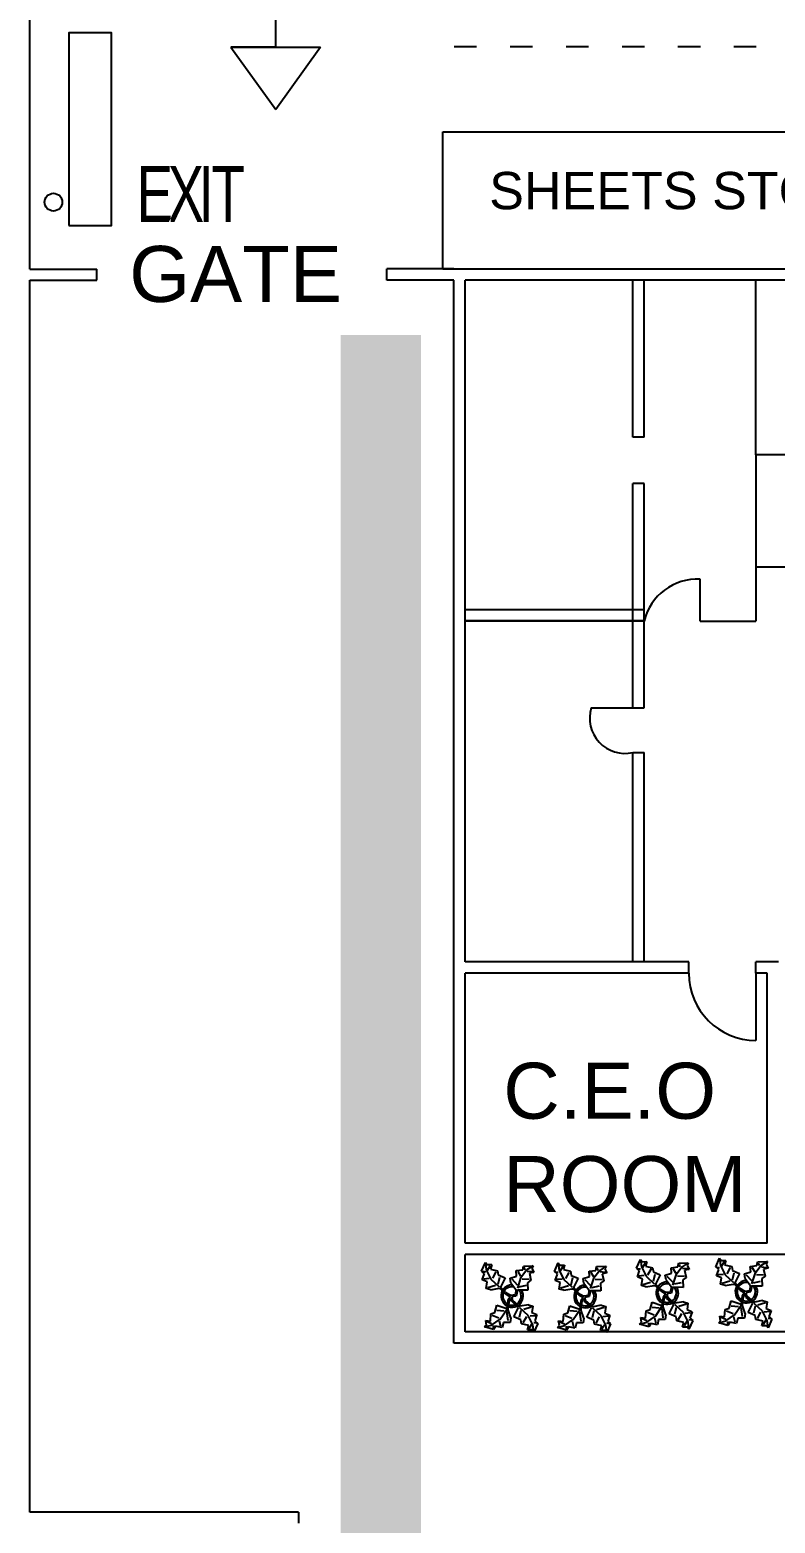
# Model space of a CAD drawing. Header units: inches. Extents: x 8624 to 20537, y 780 to 7738.
# Drawn here: x 17304 to 17703, y 1470 to 2270 of the extents above; entities that cross this region are included whole.
import ezdxf

# ---------------------------------------------------------------- set-up
doc = ezdxf.new("R2010")
doc.units = ezdxf.units.IN
doc.header["$MEASUREMENT"] = 0
doc.linetypes.add('ACAD_ISO03W100', pattern=[30, 12, -18])
doc.styles.get("Standard").update_dxf_attribs({"font": 'arial.ttf'})

msp = doc.modelspace()

# ---------------------------------------------------------------- hatches: boundary and pattern name
h = msp.add_hatch()
h.set_pattern_fill('GRAVEL', color=4, scale=10)
h.set_pattern_definition([(228.012788, (18800.04195, 10), (-80, -90), [1.34536, -133.19088]), (184.96974, (18799.14195, 9), (120, 10), [2.30868, -228.559248]), (132.510447, (18796.84195, 8.8), (100, -110), [1.62788, -161.160326]), (267.27369, (18792.94195, 6.3), (10, 200), [2.10238, -208.13558]), (292.833654, (18792.84195, 4.2), (-50, 120), [2.06155, -204.09373]), (357.27369, (18793.64195, 2.3), (-200, 10), [2.10238, -208.13558]), (37.69424, (18795.74195, 2.2), (-130, -100), [2.78029, -275.248485]), (72.255328, (18797.94195, 3.9), (70, 220), [2.62488, -259.863215]), (121.429566, (18798.74195, 6.4), (-80, 130), [2.1095, -208.84073]), (175.23636, (18797.64195, 8.2), (110, -10), [2.40832, -118.007626]), (222.397438, (18795.24195, 8.4), (-120, -110), [3.11448, -308.33375]), (138.814075, (18802.84195, 6.2), (-70, 60), [1.06301, -105.238448]), (171.469234, (18802.04195, 6.9), (130, -20), [2.02237, -200.215114]), (225, (18800.042, 7.2), (-1e-15, -10), [1.41421, -12.727926]), (203.19859, (18799.342, 8.4), (50, 20), [0.76158, -75.39615]), (291.80141, (18798.642, 8.1), (-10, 30), [1.07703, -52.774618]), (30.96376, (18799.042, 7.1), (30, 20), [1.74929, -56.56023]), (161.56505, (18800.542, 8), (20, -10), [1.26491, -30.357867]), (16.38954, (18792.84195, 8.1), (100, 30), [1.772, -175.42845]), (70.346176, (18794.54195, 8.6), (-40, -110), [1.48661, -147.174077]), (293.19859, (18800.542, 10), (-20, 50), [1.52315, -74.63458]), (343.61046, (18801.14195, 8.6), (-100, 30), [1.772, -175.42845]), (339.443955, (18792.842, 1.9), (-50, 20), [1.7088, -83.731237]), (294.77514, (18794.44195, 1.3), (-50, 110), [1.43178, -141.74643]), (66.80141, (18800.642, 0), (20, 50), [1.52315, -74.63458]), (17.354025, (18801.24195, 1.4), (-130, -40), [1.67631, -165.954236]), (69.443955, (18795.742, 0), (-20, -50), [0.8544, -84.585637]), (101.30993, (18800.042, 0), (-10, 40), [0.5099, -50.480295]), (165.96376, (18799.942, 0.5), (30, -10), [2.06155, -39.169506]), (186.009006, (18797.94195, 1), (100, 10), [1.9105, -189.13923]), (303.69007, (18799.042, 6.2), (-10, 20), [1.44222, -34.613293]), (353.157227, (18799.84195, 5), (170, -20), [2.51794, -249.275626]), (60.945396, (18802.3419, 4.7), (-40, -70), [1.02956, -101.92674]), (90, (18802.842, 5.6), (-10, 10), [0.6, -9.4]), (120.256437, (18797.74195, 1.3), (40, -70), [1.38924, -137.5352]), (48.012788, (18797.04195, 2.5), (80, 90), [2.69072, -131.84552]), (0, (18798.842, 4.5), (10, 10), [2.6, -7.4]), (325.304846, (18801.44195, 4.5), (100, -70), [1.58114, -156.532743]), (254.054604, (18802.742, 3.6), (-10, -40), [1.45602, -71.34508]), (207.645975, (18802.34195, 2.2), (-190, -100), [2.37065, -234.694742]), (175.426079, (18800.24195, 1.1), (-130, 10), [2.50799, -248.290734])])
h.paths.add_polyline_path([(17513.34, 1365.36), (17731.96, 1365.36), (17731.96, 1391.61), (17513.34, 1391.61), (17513.34, 1555.57), (17513.34, 2106.19), (17470.34, 2106.19), (17470.34, 1489.92), (17470.34, 1330), (17470.34, 1319.61), (17309.59, 1319.61), (17311, 1259.61), (17495.84, 1259.61), (17513.34, 1259.61), (17513.34, 1296.5)])

# ---------------------------------------------------------------- linework, layer by layer
for p, q in [((17303.59, 2141.58), (17303.59, 2723.61)), ((17303.59, 2141.58), (17339.59, 2141.58)), ((17339.59, 2135.58), (17339.59, 2141.58)), ((17530.96, 2141.61), (17494.96, 2141.61)), ((17494.96, 2135.61), (17494.96, 2141.61)), ((17524.96, 2141.61), (18034.96, 2141.61)), ((17303.59, 1475.61), (17303.59, 2135.58)), ((17303.59, 2135.58), (17339.59, 2135.58)), ((17530.96, 2135.61), (17494.96, 2135.61)), ((17530.96, 1613.61), (17530.96, 2135.61)), ((17536.96, 1911.44), (17536.96, 2135.61)), ((18034.96, 2135.61), (17536.96, 2135.61)), ((17632.96, 2051.42), (17626.96, 2051.42)), ((17632.96, 2026.64), (17626.96, 2026.64)), ((17536.96, 1770.32), (17536.96, 1911.44)), ((17626.96, 1882.52), (17632.96, 1882.52)), ((17656.96, 1764.32), (17656.96, 1770.32)), ((17704.96, 1770.32), (17692.96, 1770.32)), ((17692.96, 1764.32), (17692.96, 1770.32)), ((17536.96, 1619.61), (17536.96, 1764.32)), ((17656.96, 1764.32), (17536.96, 1764.32)), ((17698.96, 1764.32), (17692.96, 1764.32)), ((17698.96, 1619.61), (17698.96, 1764.32)), ((17698.96, 1619.61), (17536.96, 1619.61)), ((17530.96, 1566.2), (17530.96, 1613.61)), ((17710.96, 1613.61), (17536.96, 1613.61)), ((17536.96, 1572.2), (17536.96, 1613.61)), ((17710.96, 1572.2), (17536.96, 1572.2)), ((17710.96, 1566.2), (17530.96, 1566.2)), ((17447.59, 1475.61), (17303.59, 1475.61))]:
    msp.add_line(p, q)
at = {"color": 1}
for p, q in [((17435.46, 2260.5), (17435.46, 2350)), ((17435.46, 2260.5), (17411.46, 2260.5)), ((17411.46, 2260.5), (17435.46, 2260.5)), ((17411.46, 2260.5), (17435.46, 2227)), ((17435.46, 2260.5), (17459.46, 2260.5)), ((17459.46, 2260.5), (17435.46, 2227)), ((17662.96, 1952.97), (17662.96, 1975.49)), ((17604.61, 1906.52), (17626.96, 1906.52)), ((17692.96, 1764.32), (17692.96, 1728.32))]:
    msp.add_line(p, q, dxfattribs=at)
at = {"color": 2, "linetype": 'ACAD_ISO03W100'}
msp.add_line((17531.14, 2260.71), (17983.64, 2260.71), dxfattribs=at)
at = {"color": 114}
for p, q in [((17524.96, 2141.61), (17524.96, 2215)), ((17524.96, 2215), (17929.49, 2215))]:
    msp.add_line(p, q, dxfattribs=at)
at = {"color": 4}
for p, q in [((17626.96, 2051.42), (17626.96, 2135.61)), ((17632.96, 2051.42), (17632.96, 2135.61)), ((17692.96, 2042.01), (17692.96, 2135.61)), ((17758.96, 2042.01), (17692.96, 2042.01)), ((17692.96, 2042.01), (17692.96, 1982.01)), ((17626.96, 1906.52), (17626.96, 2026.64)), ((17632.96, 1906.52), (17632.96, 2026.64)), ((17692.96, 1982.01), (17716.96, 1982.01)), ((17692.96, 1982.01), (17692.96, 1952.97)), ((17632.96, 1959.02), (17536.96, 1959.02)), ((17632.96, 1953.02), (17536.96, 1953.02)), ((17662.96, 1952.97), (17692.96, 1952.97)), ((17626.96, 1770.32), (17626.96, 1882.52)), ((17632.96, 1770.32), (17632.96, 1882.52)), ((17656.96, 1770.32), (17536.96, 1770.32)), ((17656.96, 1770.32), (17632.96, 1770.32))]:
    msp.add_line(p, q, dxfattribs=at)
at = {"color": 5}
msp.add_line((17632.96, 1952.97), (17536.96, 1952.97), dxfattribs=at)
at = {"color": 0}
for p, q in [((17626.96, 1906.52), (17632.96, 1906.52)), ((17447.59, 1475.61), (17447.59, 1469.61))]:
    msp.add_line(p, q, dxfattribs=at)
at = {"color": 114, "linetype": 'Continuous'}
for p, q in [((17545.75, 1604.7), (17547.84, 1609.4)), ((17547.84, 1609.4), (17548.35, 1605.4)), ((17547.84, 1609.4), (17548.74, 1608.2)), ((17548.74, 1608.2), (17551.24, 1608.21)), ((17551.24, 1608.21), (17550.55, 1605.81)), ((17584.87, 1604.43), (17586.96, 1609.13)), ((17586.96, 1609.13), (17587.47, 1605.13)), ((17586.96, 1609.13), (17587.86, 1607.94)), ((17628.95, 1606.26), (17631.04, 1610.97)), ((17631.04, 1610.97), (17631.54, 1606.97)), ((17631.04, 1610.97), (17631.94, 1609.77)), ((17631.94, 1609.77), (17634.44, 1609.78)), ((17632.24, 1606.87), (17633.64, 1609.17)), ((17634.44, 1609.78), (17633.74, 1607.37)), ((17651.08, 1606.97), (17651.55, 1608.98)), ((17651.55, 1608.98), (17656.69, 1609.16)), ((17651.76, 1608.3), (17652.2, 1606.96)), ((17656.69, 1609.16), (17653.32, 1606.95)), ((17656.69, 1609.16), (17656.01, 1607.82)), ((17671.37, 1606.95), (17673.46, 1611.66)), ((17673.46, 1611.66), (17673.97, 1607.66)), ((17673.46, 1611.66), (17674.36, 1610.46)), ((17674.36, 1610.46), (17676.86, 1610.47)), ((17674.67, 1607.56), (17676.06, 1609.86)), ((17676.86, 1610.47), (17676.17, 1608.06)), ((17676.17, 1608.06), (17679.97, 1607.17)), ((17693.51, 1607.66), (17693.97, 1609.67)), ((17693.97, 1609.67), (17699.12, 1609.85)), ((17694.19, 1608.99), (17694.63, 1607.65)), ((17699.12, 1609.85), (17695.75, 1607.64)), ((17699.12, 1609.85), (17698.44, 1608.51)), ((17698.44, 1608.51), (17699.54, 1606.27)), ((17547.35, 1603.4), (17545.75, 1604.7)), ((17546.16, 1600), (17547.35, 1603.4)), ((17546.45, 1604.6), (17547.85, 1604.4)), ((17546.96, 1600.6), (17549.86, 1600.91)), ((17548.35, 1605.4), (17550.86, 1600.41)), ((17549.05, 1605.3), (17550.44, 1607.61)), ((17550.55, 1605.81), (17554.35, 1604.92)), ((17550.86, 1600.41), (17555.21, 1596.3)), ((17553.55, 1604.31), (17551.66, 1601.01)), ((17554.35, 1604.92), (17554.76, 1602.72)), ((17554.76, 1602.72), (17558.46, 1601.12)), ((17554.77, 1597.72), (17555.66, 1601.52)), ((17558.46, 1601.12), (17555.97, 1596.12)), ((17561.15, 1600.98), (17564.51, 1602.07)), ((17561.58, 1598.52), (17561.15, 1600.98)), ((17562.04, 1600.52), (17564.92, 1597.37)), ((17564.31, 1604.98), (17567.89, 1605.4)), ((17564.51, 1602.07), (17564.31, 1604.98)), ((17566.74, 1600.94), (17565.01, 1595.58)), ((17565.2, 1604.53), (17566.75, 1602.05)), ((17570.12, 1605.38), (17566.74, 1600.94)), ((17571.43, 1600.23), (17567.63, 1600.48)), ((17567.89, 1605.4), (17568.35, 1607.41)), ((17568.35, 1607.41), (17573.5, 1607.59)), ((17568.57, 1606.74), (17569.01, 1605.39)), ((17573.5, 1607.59), (17570.12, 1605.38)), ((17570.34, 1604.71), (17573.02, 1604.47)), ((17573.92, 1604.01), (17571.45, 1603.58)), ((17571.45, 1603.58), (17572.32, 1599.78)), ((17573.5, 1607.59), (17572.81, 1606.26)), ((17572.81, 1606.26), (17573.92, 1604.01)), ((17586.47, 1603.13), (17584.87, 1604.43)), ((17585.28, 1599.73), (17586.47, 1603.13)), ((17585.57, 1604.33), (17586.97, 1604.13)), ((17586.08, 1600.33), (17588.98, 1600.64)), ((17587.47, 1605.13), (17589.98, 1600.14)), ((17587.86, 1607.94), (17590.36, 1607.94)), ((17588.17, 1605.04), (17589.56, 1607.34)), ((17590.36, 1607.94), (17589.67, 1605.54)), ((17589.67, 1605.54), (17593.47, 1604.65)), ((17589.98, 1600.14), (17594.33, 1596.03)), ((17592.67, 1604.05), (17590.78, 1600.74)), ((17593.47, 1604.65), (17593.88, 1602.45)), ((17593.88, 1602.45), (17597.58, 1600.86)), ((17593.89, 1597.45), (17594.78, 1601.25)), ((17597.58, 1600.86), (17595.09, 1595.85)), ((17600.27, 1600.71), (17603.63, 1601.8)), ((17600.7, 1598.25), (17600.27, 1600.71)), ((17601.16, 1600.26), (17604.04, 1597.1)), ((17603.43, 1604.71), (17607.01, 1605.13)), ((17603.63, 1601.8), (17603.43, 1604.71)), ((17605.86, 1600.67), (17604.13, 1595.32)), ((17604.32, 1604.26), (17605.87, 1601.79)), ((17609.25, 1605.12), (17605.86, 1600.67)), ((17610.55, 1599.96), (17606.75, 1600.21)), ((17607.01, 1605.13), (17607.47, 1607.14)), ((17607.47, 1607.14), (17612.62, 1607.33)), ((17607.69, 1606.47), (17608.13, 1605.12)), ((17612.62, 1607.33), (17609.25, 1605.12)), ((17609.46, 1604.44), (17612.15, 1604.2)), ((17613.04, 1603.74), (17610.57, 1603.32)), ((17610.57, 1603.32), (17611.44, 1599.51)), ((17612.62, 1607.33), (17611.94, 1605.99)), ((17611.94, 1605.99), (17613.04, 1603.74)), ((17630.55, 1604.97), (17628.95, 1606.26)), ((17629.36, 1601.56), (17630.55, 1604.97)), ((17632.06, 1600.47), (17629.36, 1601.56)), ((17629.65, 1606.17), (17631.05, 1605.97)), ((17630.16, 1602.17), (17633.05, 1602.47)), ((17631.54, 1606.97), (17634.06, 1601.98)), ((17631.57, 1596.97), (17632.06, 1600.47)), ((17633.74, 1607.37), (17637.55, 1606.48)), ((17634.06, 1601.98), (17638.4, 1597.87)), ((17636.75, 1605.88), (17634.85, 1602.58)), ((17637.55, 1606.48), (17637.95, 1604.28)), ((17637.95, 1604.28), (17641.65, 1602.69)), ((17637.96, 1599.28), (17638.85, 1603.09)), ((17641.65, 1602.69), (17639.17, 1597.69)), ((17644.34, 1602.55), (17647.7, 1603.64)), ((17644.77, 1600.08), (17644.34, 1602.55)), ((17644.77, 1600.08), (17647.43, 1596.49)), ((17645.23, 1602.09), (17648.12, 1598.94)), ((17647.5, 1606.55), (17651.08, 1606.97)), ((17647.7, 1603.64), (17647.5, 1606.55)), ((17649.93, 1602.5), (17648.2, 1597.15)), ((17648.39, 1606.09), (17649.94, 1603.62)), ((17653.32, 1606.95), (17649.93, 1602.5)), ((17654.62, 1601.8), (17650.82, 1602.05)), ((17653.54, 1606.28), (17656.22, 1606.03)), ((17655.51, 1601.34), (17653.71, 1600.02)), ((17657.11, 1605.58), (17654.65, 1605.15)), ((17654.65, 1605.15), (17655.51, 1601.34)), ((17656.01, 1607.82), (17657.11, 1605.58)), ((17672.97, 1605.66), (17671.37, 1606.95)), ((17671.78, 1602.25), (17672.97, 1605.66)), ((17674.48, 1601.16), (17671.78, 1602.25)), ((17672.07, 1606.86), (17673.47, 1606.66)), ((17672.58, 1602.86), (17675.48, 1603.16)), ((17673.97, 1607.66), (17676.48, 1602.67)), ((17673.99, 1597.66), (17674.48, 1601.16)), ((17676.48, 1602.67), (17680.83, 1598.56)), ((17679.17, 1606.57), (17677.28, 1603.27)), ((17679.97, 1607.17), (17680.38, 1604.97)), ((17680.38, 1604.97), (17684.08, 1603.38)), ((17680.39, 1599.97), (17681.28, 1603.78)), ((17684.08, 1603.38), (17681.59, 1598.38)), ((17686.77, 1603.24), (17690.13, 1604.33)), ((17687.2, 1600.77), (17686.77, 1603.24)), ((17687.2, 1600.77), (17689.85, 1597.18)), ((17687.66, 1602.78), (17690.54, 1599.63)), ((17689.93, 1607.24), (17693.51, 1607.66)), ((17690.13, 1604.33), (17689.93, 1607.24)), ((17692.36, 1603.19), (17690.63, 1597.84)), ((17690.82, 1606.78), (17692.37, 1604.31)), ((17695.75, 1607.64), (17692.36, 1603.19)), ((17697.05, 1602.49), (17693.25, 1602.74)), ((17695.96, 1606.97), (17698.65, 1606.72)), ((17697.94, 1602.03), (17696.14, 1600.71)), ((17696.14, 1600.71), (17696.33, 1596.68)), ((17699.54, 1606.27), (17697.07, 1605.84)), ((17697.07, 1605.84), (17697.94, 1602.03)), ((17548.86, 1598.9), (17546.16, 1600)), ((17548.37, 1595.4), (17548.86, 1598.9)), ((17550.77, 1594.71), (17548.37, 1595.4)), ((17549.17, 1596), (17553.27, 1597.21)), ((17550.77, 1594.71), (17555.17, 1595.52)), ((17555.17, 1595.52), (17555.74, 1595.45)), ((17555.74, 1595.45), (17558.86, 1592.33)), ((17558.4, 1593.41), (17555.97, 1596.12)), ((17558.4, 1593.41), (17561.47, 1591.62)), ((17558.86, 1592.33), (17561.2, 1590.8)), ((17561.58, 1598.52), (17564.23, 1594.92)), ((17564.45, 1594.69), (17563.81, 1591.92)), ((17564.23, 1594.92), (17564.45, 1594.69)), ((17565.12, 1594.46), (17564.33, 1591.31)), ((17570.71, 1594.42), (17565.12, 1594.46)), ((17566.03, 1596.25), (17569.84, 1597.11)), ((17572.32, 1599.78), (17570.52, 1598.45)), ((17570.52, 1598.45), (17570.71, 1594.42)), ((17587.98, 1598.64), (17585.28, 1599.73)), ((17587.49, 1595.13), (17587.98, 1598.64)), ((17589.89, 1594.44), (17587.49, 1595.13)), ((17588.29, 1595.74), (17592.39, 1596.95)), ((17589.89, 1594.44), (17594.29, 1595.25)), ((17594.29, 1595.25), (17594.86, 1595.18)), ((17594.86, 1595.18), (17597.98, 1592.06)), ((17597.52, 1593.14), (17595.09, 1595.85)), ((17597.52, 1593.14), (17600.59, 1591.35)), ((17597.98, 1592.06), (17600.33, 1590.54)), ((17600.7, 1598.25), (17603.35, 1594.65)), ((17603.57, 1594.43), (17602.93, 1591.66)), ((17603.35, 1594.65), (17603.57, 1594.43)), ((17604.24, 1594.2), (17603.46, 1591.05)), ((17609.83, 1594.15), (17604.24, 1594.2)), ((17605.15, 1595.98), (17608.96, 1596.84)), ((17611.44, 1599.51), (17609.64, 1598.18)), ((17609.64, 1598.18), (17609.83, 1594.15)), ((17633.97, 1596.28), (17631.57, 1596.97)), ((17632.37, 1597.57), (17636.46, 1598.78)), ((17633.97, 1596.28), (17638.37, 1597.09)), ((17638.37, 1597.09), (17638.94, 1597.02)), ((17638.94, 1597.02), (17642.05, 1593.9)), ((17641.6, 1594.98), (17639.17, 1597.69)), ((17641.6, 1594.98), (17644.66, 1593.19)), ((17642.05, 1593.9), (17644.4, 1592.37)), ((17644.4, 1592.37), (17643.12, 1590.72)), ((17647.01, 1593.49), (17644.66, 1593.19)), ((17647.53, 1592.88), (17645.18, 1592.47)), ((17645.18, 1592.47), (17645.44, 1590.85)), ((17647.65, 1596.26), (17647.01, 1593.49)), ((17647.01, 1593.49), (17647.01, 1593.49)), ((17647.43, 1596.49), (17647.65, 1596.26)), ((17648.32, 1596.03), (17647.53, 1592.88)), ((17653.91, 1595.99), (17648.32, 1596.03)), ((17649.23, 1597.81), (17653.03, 1598.68)), ((17653.71, 1600.02), (17653.91, 1595.99)), ((17676.39, 1596.97), (17673.99, 1597.66)), ((17674.79, 1598.26), (17678.89, 1599.47)), ((17676.39, 1596.97), (17680.79, 1597.78)), ((17680.79, 1597.78), (17681.36, 1597.71)), ((17681.36, 1597.71), (17684.48, 1594.59)), ((17684.02, 1595.67), (17681.59, 1598.38)), ((17684.02, 1595.67), (17687.09, 1593.88)), ((17684.48, 1594.59), (17686.83, 1593.06)), ((17686.83, 1593.06), (17685.55, 1591.41)), ((17687.09, 1592.35), (17686.17, 1591.23)), ((17689.43, 1594.18), (17687.09, 1593.88)), ((17687.61, 1590.82), (17687.09, 1592.35)), ((17689.96, 1593.57), (17687.61, 1593.16)), ((17687.61, 1593.16), (17687.87, 1591.54)), ((17690.07, 1596.95), (17689.43, 1594.18)), ((17689.43, 1594.18), (17689.43, 1594.18)), ((17689.85, 1597.18), (17690.07, 1596.95)), ((17690.74, 1596.72), (17689.96, 1593.57)), ((17696.33, 1596.68), (17690.74, 1596.72)), ((17691.65, 1598.5), (17695.46, 1599.37)), ((17552.99, 1582.56), (17554.05, 1586.45)), ((17554.05, 1586.45), (17559.36, 1584.68)), ((17555.82, 1579.03), (17559.34, 1584.17)), ((17559.93, 1589.15), (17559.36, 1584.68)), ((17560.55, 1588.97), (17559.9, 1584.5)), ((17561.48, 1579.73), (17559.9, 1584.5)), ((17561.2, 1590.8), (17559.93, 1589.15)), ((17561.47, 1590.09), (17560.55, 1588.97)), ((17563.81, 1591.92), (17561.47, 1591.62)), ((17561.99, 1588.57), (17561.47, 1590.09)), ((17564.33, 1591.31), (17561.99, 1590.91)), ((17561.99, 1590.91), (17562.25, 1589.28)), ((17565.7, 1585.29), (17561.99, 1588.57)), ((17562.25, 1589.28), (17565.93, 1585.96)), ((17563.21, 1580.28), (17565.7, 1585.29)), ((17563.81, 1591.92), (17563.81, 1591.92)), ((17565.93, 1585.96), (17566.5, 1585.89)), ((17570.81, 1581), (17566.42, 1585.11)), ((17570.9, 1586.7), (17566.5, 1585.89)), ((17572.5, 1585.41), (17568.4, 1584.2)), ((17570.9, 1586.7), (17573.3, 1586.01)), ((17573.3, 1586.01), (17572.81, 1582.51)), ((17592.11, 1582.29), (17593.17, 1586.18)), ((17593.17, 1586.18), (17598.48, 1584.41)), ((17599.05, 1588.88), (17598.48, 1584.41)), ((17599.67, 1588.71), (17599.02, 1584.23)), ((17600.6, 1579.46), (17599.02, 1584.23)), ((17600.33, 1590.54), (17599.05, 1588.88)), ((17600.59, 1589.82), (17599.67, 1588.71)), ((17602.93, 1591.66), (17600.59, 1591.35)), ((17601.11, 1588.3), (17600.59, 1589.82)), ((17603.46, 1591.05), (17601.11, 1590.64)), ((17601.11, 1590.64), (17601.37, 1589.01)), ((17604.82, 1585.02), (17601.11, 1588.3)), ((17601.37, 1589.01), (17605.05, 1585.69)), ((17602.33, 1580.02), (17604.82, 1585.02)), ((17602.93, 1591.66), (17602.93, 1591.66)), ((17605.05, 1585.69), (17605.62, 1585.62)), ((17609.93, 1580.73), (17605.54, 1584.84)), ((17610.02, 1586.43), (17605.62, 1585.62)), ((17611.62, 1585.14), (17607.53, 1583.93)), ((17610.02, 1586.43), (17612.42, 1585.74)), ((17612.42, 1585.74), (17611.93, 1582.24)), ((17634.07, 1583.42), (17636.19, 1584.13)), ((17636.19, 1584.13), (17637.25, 1588.02)), ((17637.25, 1588.02), (17642.55, 1586.25)), ((17641.14, 1584.84), (17637.25, 1585.19)), ((17639.02, 1580.59), (17642.54, 1585.74)), ((17642.47, 1584.61), (17643.04, 1579.76)), ((17643.12, 1590.72), (17642.55, 1586.25)), ((17643.75, 1590.54), (17643.1, 1586.07)), ((17644.67, 1581.3), (17643.1, 1586.07)), ((17644.66, 1591.66), (17643.75, 1590.54)), ((17645.18, 1590.13), (17644.66, 1591.66)), ((17648.9, 1586.86), (17645.18, 1590.13)), ((17645.44, 1590.85), (17649.13, 1587.53)), ((17646.41, 1581.85), (17648.9, 1586.86)), ((17649.13, 1587.53), (17649.7, 1587.46)), ((17650.1, 1585.26), (17649.21, 1581.46)), ((17654.01, 1582.57), (17649.62, 1586.68)), ((17654.09, 1588.27), (17649.7, 1587.46)), ((17655.7, 1586.97), (17651.6, 1585.76)), ((17654.09, 1588.27), (17656.5, 1587.57)), ((17656.5, 1587.57), (17656, 1584.07)), ((17656, 1584.07), (17658.71, 1582.98)), ((17676.14, 1580.22), (17676.49, 1584.11)), ((17676.49, 1584.11), (17678.61, 1584.82)), ((17678.61, 1584.82), (17679.67, 1588.71)), ((17679.67, 1588.71), (17684.98, 1586.94)), ((17683.56, 1585.53), (17679.67, 1585.88)), ((17681.44, 1581.28), (17684.96, 1586.43)), ((17684.89, 1585.3), (17685.47, 1580.45)), ((17685.55, 1591.41), (17684.98, 1586.94)), ((17686.17, 1591.23), (17685.52, 1586.76)), ((17687.1, 1581.99), (17685.52, 1586.76)), ((17691.32, 1587.55), (17687.61, 1590.82)), ((17687.87, 1591.54), (17691.55, 1588.22)), ((17688.83, 1582.54), (17691.32, 1587.55)), ((17691.55, 1588.22), (17692.12, 1588.15)), ((17692.53, 1585.95), (17691.64, 1582.15)), ((17696.43, 1583.26), (17692.04, 1587.37)), ((17696.52, 1588.96), (17692.12, 1588.15)), ((17698.12, 1587.66), (17694.03, 1586.45)), ((17696.52, 1588.96), (17698.92, 1588.26)), ((17698.92, 1588.26), (17698.43, 1584.76)), ((17698.43, 1584.76), (17701.13, 1583.67)), ((17548.04, 1578.32), (17550.52, 1577.96)), ((17548.4, 1575.84), (17548.04, 1578.32)), ((17551.22, 1576.55), (17548.75, 1577.61)), ((17550.52, 1577.96), (17550.87, 1581.85)), ((17550.87, 1581.85), (17552.99, 1582.56)), ((17551.22, 1575.84), (17555.82, 1579.03)), ((17551.58, 1581.15), (17555.11, 1579.73)), ((17557.94, 1583.27), (17554.05, 1583.62)), ((17556.17, 1575.14), (17555.47, 1577.96)), ((17557.59, 1577.26), (17556.88, 1574.43)), ((17561.12, 1577.26), (17557.59, 1577.26)), ((17559.27, 1583.04), (17559.85, 1578.2)), ((17561.48, 1579.73), (17561.12, 1577.26)), ((17566.92, 1578.69), (17563.21, 1580.28)), ((17566.91, 1583.69), (17566.01, 1579.89)), ((17567.32, 1576.49), (17566.92, 1578.69)), ((17571.12, 1575.6), (17567.32, 1576.49)), ((17568.12, 1577.1), (17570.01, 1580.4)), ((17573.32, 1576.01), (17570.81, 1581)), ((17572.62, 1576.11), (17571.23, 1573.8)), ((17574.71, 1580.81), (17571.81, 1580.5)), ((17572.81, 1582.51), (17575.51, 1581.41)), ((17575.22, 1576.81), (17573.82, 1577.01)), ((17575.92, 1576.71), (17573.83, 1572.01)), ((17575.51, 1581.41), (17574.32, 1578.01)), ((17574.32, 1578.01), (17575.92, 1576.71)), ((17587.16, 1578.05), (17589.64, 1577.7)), ((17587.52, 1575.58), (17587.16, 1578.05)), ((17590.34, 1576.28), (17587.87, 1577.34)), ((17589.64, 1577.7), (17589.99, 1581.59)), ((17589.99, 1581.59), (17592.11, 1582.29)), ((17590.34, 1575.58), (17594.94, 1578.76)), ((17590.7, 1580.88), (17594.23, 1579.46)), ((17597.06, 1583), (17593.17, 1583.35)), ((17595.29, 1574.87), (17594.59, 1577.7)), ((17594.94, 1578.76), (17598.46, 1583.91)), ((17596.71, 1576.99), (17596, 1574.16)), ((17600.24, 1576.99), (17596.71, 1576.99)), ((17598.39, 1582.77), (17598.97, 1577.93)), ((17600.6, 1579.46), (17600.24, 1576.99)), ((17606.04, 1578.42), (17602.33, 1580.02)), ((17606.03, 1583.42), (17605.14, 1579.62)), ((17606.44, 1576.23), (17606.04, 1578.42)), ((17610.25, 1575.33), (17606.44, 1576.23)), ((17607.24, 1576.83), (17609.13, 1580.13)), ((17612.44, 1575.74), (17609.93, 1580.73)), ((17613.83, 1580.54), (17610.93, 1580.24)), ((17611.93, 1582.24), (17614.63, 1581.14)), ((17614.34, 1576.54), (17612.94, 1576.74)), ((17615.04, 1576.45), (17612.95, 1571.74)), ((17614.63, 1581.14), (17613.44, 1577.74)), ((17613.44, 1577.74), (17615.04, 1576.45)), ((17630.53, 1576.35), (17634.42, 1577.41)), ((17630.53, 1576.35), (17631.59, 1577.41)), ((17635.48, 1574.94), (17630.53, 1576.35)), ((17631.24, 1579.89), (17633.71, 1579.53)), ((17631.59, 1577.41), (17631.24, 1579.89)), ((17634.42, 1578.12), (17631.94, 1579.18)), ((17633.71, 1579.53), (17634.07, 1583.42)), ((17634.42, 1577.41), (17639.02, 1580.59)), ((17634.77, 1582.71), (17638.31, 1581.3)), ((17635.48, 1575.64), (17635.48, 1577.06)), ((17636.54, 1576.7), (17635.48, 1574.94)), ((17640.08, 1576), (17636.54, 1576.7)), ((17639.37, 1576.7), (17638.66, 1579.53)), ((17640.78, 1578.83), (17640.08, 1576)), ((17644.32, 1578.83), (17640.78, 1578.83)), ((17644.67, 1581.3), (17644.32, 1578.83)), ((17650.11, 1580.26), (17646.41, 1581.85)), ((17650.52, 1578.06), (17650.11, 1580.26)), ((17654.32, 1577.17), (17650.52, 1578.06)), ((17651.32, 1578.66), (17653.21, 1581.97)), ((17653.63, 1574.77), (17654.32, 1577.17)), ((17656.52, 1577.57), (17654.01, 1582.57)), ((17655.82, 1577.67), (17654.42, 1575.37)), ((17657.91, 1582.38), (17655.01, 1582.07)), ((17657.03, 1573.58), (17656.52, 1577.57)), ((17658.42, 1578.38), (17657.02, 1578.58)), ((17659.12, 1578.28), (17657.03, 1573.58)), ((17658.71, 1582.98), (17657.51, 1579.58)), ((17657.51, 1579.58), (17659.12, 1578.28)), ((17672.96, 1577.04), (17676.84, 1578.1)), ((17672.96, 1577.04), (17674.02, 1578.1)), ((17677.91, 1575.63), (17672.96, 1577.04)), ((17673.66, 1580.58), (17676.14, 1580.22)), ((17674.02, 1578.1), (17673.66, 1580.58)), ((17676.84, 1578.81), (17674.37, 1579.87)), ((17676.84, 1578.1), (17681.44, 1581.28)), ((17677.2, 1583.4), (17680.73, 1581.99)), ((17677.91, 1576.33), (17677.91, 1577.75)), ((17678.97, 1577.39), (17677.91, 1575.63)), ((17682.5, 1576.69), (17678.97, 1577.39)), ((17681.79, 1577.39), (17681.09, 1580.22)), ((17683.21, 1579.52), (17682.5, 1576.69)), ((17686.74, 1579.52), (17683.21, 1579.52)), ((17687.1, 1581.99), (17686.74, 1579.52)), ((17692.54, 1580.95), (17688.83, 1582.54)), ((17692.94, 1578.75), (17692.54, 1580.95)), ((17696.75, 1577.86), (17692.94, 1578.75)), ((17693.74, 1579.35), (17695.63, 1582.66)), ((17696.05, 1575.46), (17696.75, 1577.86)), ((17698.94, 1578.26), (17696.43, 1583.26)), ((17698.24, 1578.36), (17696.85, 1576.06)), ((17700.33, 1583.07), (17697.43, 1582.76)), ((17699.45, 1574.27), (17698.94, 1578.26)), ((17700.84, 1579.07), (17699.44, 1579.27)), ((17701.54, 1578.97), (17699.45, 1574.27)), ((17701.13, 1583.67), (17699.94, 1580.27)), ((17699.94, 1580.27), (17701.54, 1578.97)), ((17547.33, 1574.78), (17551.22, 1575.84)), ((17547.33, 1574.78), (17548.4, 1575.84)), ((17552.28, 1573.37), (17547.33, 1574.78)), ((17552.28, 1574.08), (17552.28, 1575.49)), ((17553.35, 1575.14), (17552.28, 1573.37)), ((17556.88, 1574.43), (17553.35, 1575.14)), ((17570.43, 1573.2), (17571.12, 1575.6)), ((17572.93, 1573.21), (17570.43, 1573.2)), ((17573.83, 1572.01), (17572.93, 1573.21)), ((17573.83, 1572.01), (17573.32, 1576.01)), ((17586.46, 1574.51), (17590.34, 1575.58)), ((17586.46, 1574.51), (17587.52, 1575.58)), ((17591.41, 1573.1), (17586.46, 1574.51)), ((17591.41, 1573.81), (17591.41, 1575.22)), ((17592.47, 1574.87), (17591.41, 1573.1)), ((17596, 1574.16), (17592.47, 1574.87)), ((17609.55, 1572.93), (17610.25, 1575.33)), ((17612.05, 1572.94), (17609.55, 1572.93)), ((17611.74, 1575.84), (17610.35, 1573.53)), ((17612.95, 1571.74), (17612.05, 1572.94)), ((17612.95, 1571.74), (17612.44, 1575.74)), ((17656.13, 1574.77), (17653.63, 1574.77)), ((17657.03, 1573.58), (17656.13, 1574.77)), ((17698.55, 1575.46), (17696.05, 1575.46)), ((17699.45, 1574.27), (17698.55, 1575.46))]:
    msp.add_line(p, q, dxfattribs=at)
at = {"color": 5}
msp.add_lwpolyline([(17324.59, 2164.98), (17347.36, 2164.98), (17347.36, 2268.15), (17324.59, 2268.15)], close=True, dxfattribs=at)
at = {"color": 0}
msp.add_circle((17316.25, 2177.39), 4.74, dxfattribs=at)
at = {"color": 1}
for centre, radius, start, end in [((17661.8, 1945.8), 29.72, 87.76498, 166.04162), ((17622.81, 1901.06), 19, 163.29997, 282.61993), ((17692.96, 1764.32), 36, 180, 270)]:
    msp.add_arc(centre, radius, start, end, dxfattribs=at)
at = {"color": 114, "linetype": 'Continuous'}
for centre, radius, start, end in [((17562.4, 1591.42), 6.15, 152.5812, 241.2714), ((17562.51, 1591.5), 5.29, 157.3711, 237.472), ((17562.18, 1591.36), 6, 88.6147, 145.1169), ((17562.18, 1591.36), 5, 78.1647, 148.6725), ((17561.81, 1591.45), 5.25, 303.82192, 34.9414), ((17562.02, 1591.39), 6.13, 304.37569, 30.1028), ((17601.52, 1591.15), 6.15, 152.5812, 241.2714), ((17601.63, 1591.24), 5.29, 157.3711, 237.472), ((17601.31, 1591.09), 6, 88.6147, 145.1169), ((17601.31, 1591.09), 5, 78.1647, 148.6725), ((17600.93, 1591.19), 5.25, 303.82192, 34.9414), ((17601.14, 1591.13), 6.13, 304.37569, 30.1028), ((17645.6, 1592.98), 6.15, 152.5812, 241.2714), ((17645.7, 1593.07), 5.29, 157.3711, 237.472), ((17645.38, 1592.93), 6, 88.6147, 145.1169), ((17645.38, 1592.93), 5, 78.1647, 148.6725), ((17645.01, 1593.02), 5.25, 303.82192, 34.9414), ((17645.21, 1592.96), 6.13, 304.37569, 30.1028), ((17688.02, 1593.67), 6.15, 152.5812, 241.2714), ((17688.13, 1593.76), 5.29, 157.3711, 237.472), ((17687.81, 1593.62), 6, 88.6147, 145.1169), ((17687.81, 1593.62), 5, 78.1647, 148.6725), ((17687.43, 1593.71), 5.25, 303.82192, 34.9414), ((17687.64, 1593.65), 6.13, 304.37569, 30.1028), ((17562.15, 1591.49), 6.13, 251.2017, 296.09184), ((17562.19, 1591.66), 5.28, 248.4094, 290.03007), ((17601.28, 1591.22), 6.13, 251.2017, 296.09184), ((17601.31, 1591.39), 5.28, 248.4094, 290.03007), ((17645.35, 1593.06), 6.13, 251.2017, 296.09184), ((17645.38, 1593.23), 5.28, 248.4094, 290.03007), ((17687.78, 1593.75), 6.13, 251.2017, 296.09184), ((17687.81, 1593.92), 5.28, 248.4094, 290.03007)]:
    msp.add_arc(centre, radius, start, end, dxfattribs=at)

# ---------------------------------------------------------------- texts
at = {"color": 6, "attachment_point": 1}
for s, width, insert, char_height in [('{\\W0.7;\\T0.75;\\C1;EXIT}', 117.9326, (17360.85, 2196.84), 30), ('   SHEETS STORAGE RACKS', 516.2626, (17526.62, 2193.6), 20), ('GATE', 117.9326, (17356.91, 2153.94), 30), ('C.E.O\\PROOM', 117.9326, (17557.47, 1716.35), 30)]:
    msp.add_mtext_dynamic_manual_height_columns(s, width=width, gutter_width=1, heights=[0], dxfattribs=dict(at, insert=insert, char_height=char_height))

doc.saveas('drawing.dxf')
